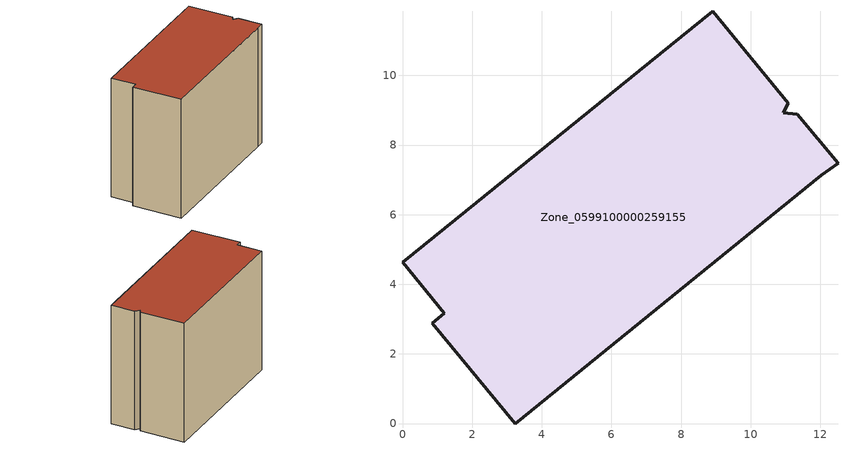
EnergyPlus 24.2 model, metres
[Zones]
Zone_0599100000259155
 floor ground (C_G): 0.86,2.88 1.2,3.17 0,4.63 8.91,11.84 11.08,9.2 10.93,8.92 11.34,8.89 12.51,7.48 12.03,7.13 3.24,0 z0
 wall outside (C_F): 1.2,3.17 0.86,2.88 3.24,0 12.03,7.13 12.51,7.48 11.34,8.89 10.93,8.92 11.08,9.2 8.91,11.84 0,4.63 1.2,3.17 z0:9.33
 roof outside (C_R): 12.51,7.48 11.34,8.89 10.93,8.92 11.08,9.2 8.91,11.84 0,4.63 1.2,3.17 0.86,2.88 3.24,0 12.03,7.13 z9.33
[BUILDING]
Pand.0599100000259155: North Axis=0; Terrain=City; Loads Convergence Tolerance Value=0.04; Temperature Convergence Tolerance Value=0.4; Solar Distribution=FullExterior; Maximum Number of Warmup Days=25; Minimum Number of Warmup Days=1
[Site:Location]
Rotterdam.The.Hague.AP_ZH_NLD Design_Conditions: Latitude=51.96; Longitude=4.45; Time Zone=1; Elevation=-4.5
[SITE:GROUNDTEMPERATURE:BUILDINGSURFACE]
18, 18, 18, 18, 18, 18, 18, 18, 18, 18, 18, 18
[MATERIAL] Thermal Absorptance=0.9; Solar Absorptance=0.7; Visible Absorptance=0.7
Name | Roughness | Thickness | Conductivity | Density | Specific Heat
G.TI.1946 | MediumSmooth | 0.15 | 1 | 540 | 1210
F.TI.1946 | Rough | 0.3 | 0.857143 | 1920 | 840
R.TI.1946 | MediumRough | 0.2 | 0.1 | 1500 | 1000
[CONSTRUCTION]
C_G: G.TI.1946
C_F: F.TI.1946
C_R: R.TI.1946
[ZONE]
Zone_0599100000259155: Type=1; Multiplier=1; Ceiling Height=Autocalculate; Volume=Autocalculate; Floor Area=autocalculate; Part of Total Floor Area=Yes
[ZONEINFILTRATION:DESIGNFLOWRATE]
Infil_Zone_0599100000259155: Zone or ZoneList or Space or SpaceList=Zone_0599100000259155; Schedule=AlwaysOn; Design Flow Rate Calculation Method=Flow/Area; Flow Rate per Floor Area=0.003; Constant Term Coefficient=1; Temperature Term Coefficient=0; Velocity Term Coefficient=0; Velocity Squared Term Coefficient=0
[HVACTEMPLATE:ZONE:IDEALLOADSAIRSYSTEM]
Zone_0599100000259155: Maximum Heating Supply Air Temperature=50; Minimum Cooling Supply Air Temperature=13; Maximum Heating Supply Air Humidity Ratio=0.0156; Minimum Cooling Supply Air Humidity Ratio=0.0077; Heating Limit=NoLimit; Cooling Limit=NoLimit; Dehumidification Control Type=ConstantSensibleHeatRatio; Cooling Sensible Heat Ratio=0.7; Dehumidification Setpoint=60; Humidification Control Type=None; Humidification Setpoint=30; Outdoor Air Method=None; Outdoor Air Flow Rate per Person=0.00944; Outdoor Air Flow Rate per Zone Floor Area=0; Outdoor Air Flow Rate per Zone=0; Demand Controlled Ventilation Type=None; Outdoor Air Economizer Type=NoEconomizer; Heat Recovery Type=None; Sensible Heat Recovery Effectiveness=0.7; Latent Heat Recovery Effectiveness=0.65
[ZONECONTROL:THERMOSTAT]
ThermostatControl_Zone_0599100000259155: Zone or ZoneList=Zone_0599100000259155; Control Type Schedule=DualSetpointControlType; Control 1=Thermostat_Zone_0599100000259155; Temperature Difference Between Cutout And Setpoint=0
[THERMOSTATSETPOINT:DUALSETPOINT]
Thermostat_Zone_0599100000259155: Heating Setpoint Temperature Schedule=HeatingSetpoint_Zone_0599100000259155; Cooling Setpoint Temperature Schedule=CoolingSetpoint_Zone_0599100000259155
[SCHEDULE:COMPACT]
HeatingSetpoint_Zone_0599100000259155: Through: 12/31, For: AllDays, Until: 24:00, 21
CoolingSetpoint_Zone_0599100000259155: Through: 12/31, For: AllDays, Until: 24:00, 24
DualSetpointControlType: Through: 12/31, For: AllDays, Until: 24:00, 4
AlwaysOn: Through: 12/31, For: AllDays, Until: 24:00, 1
